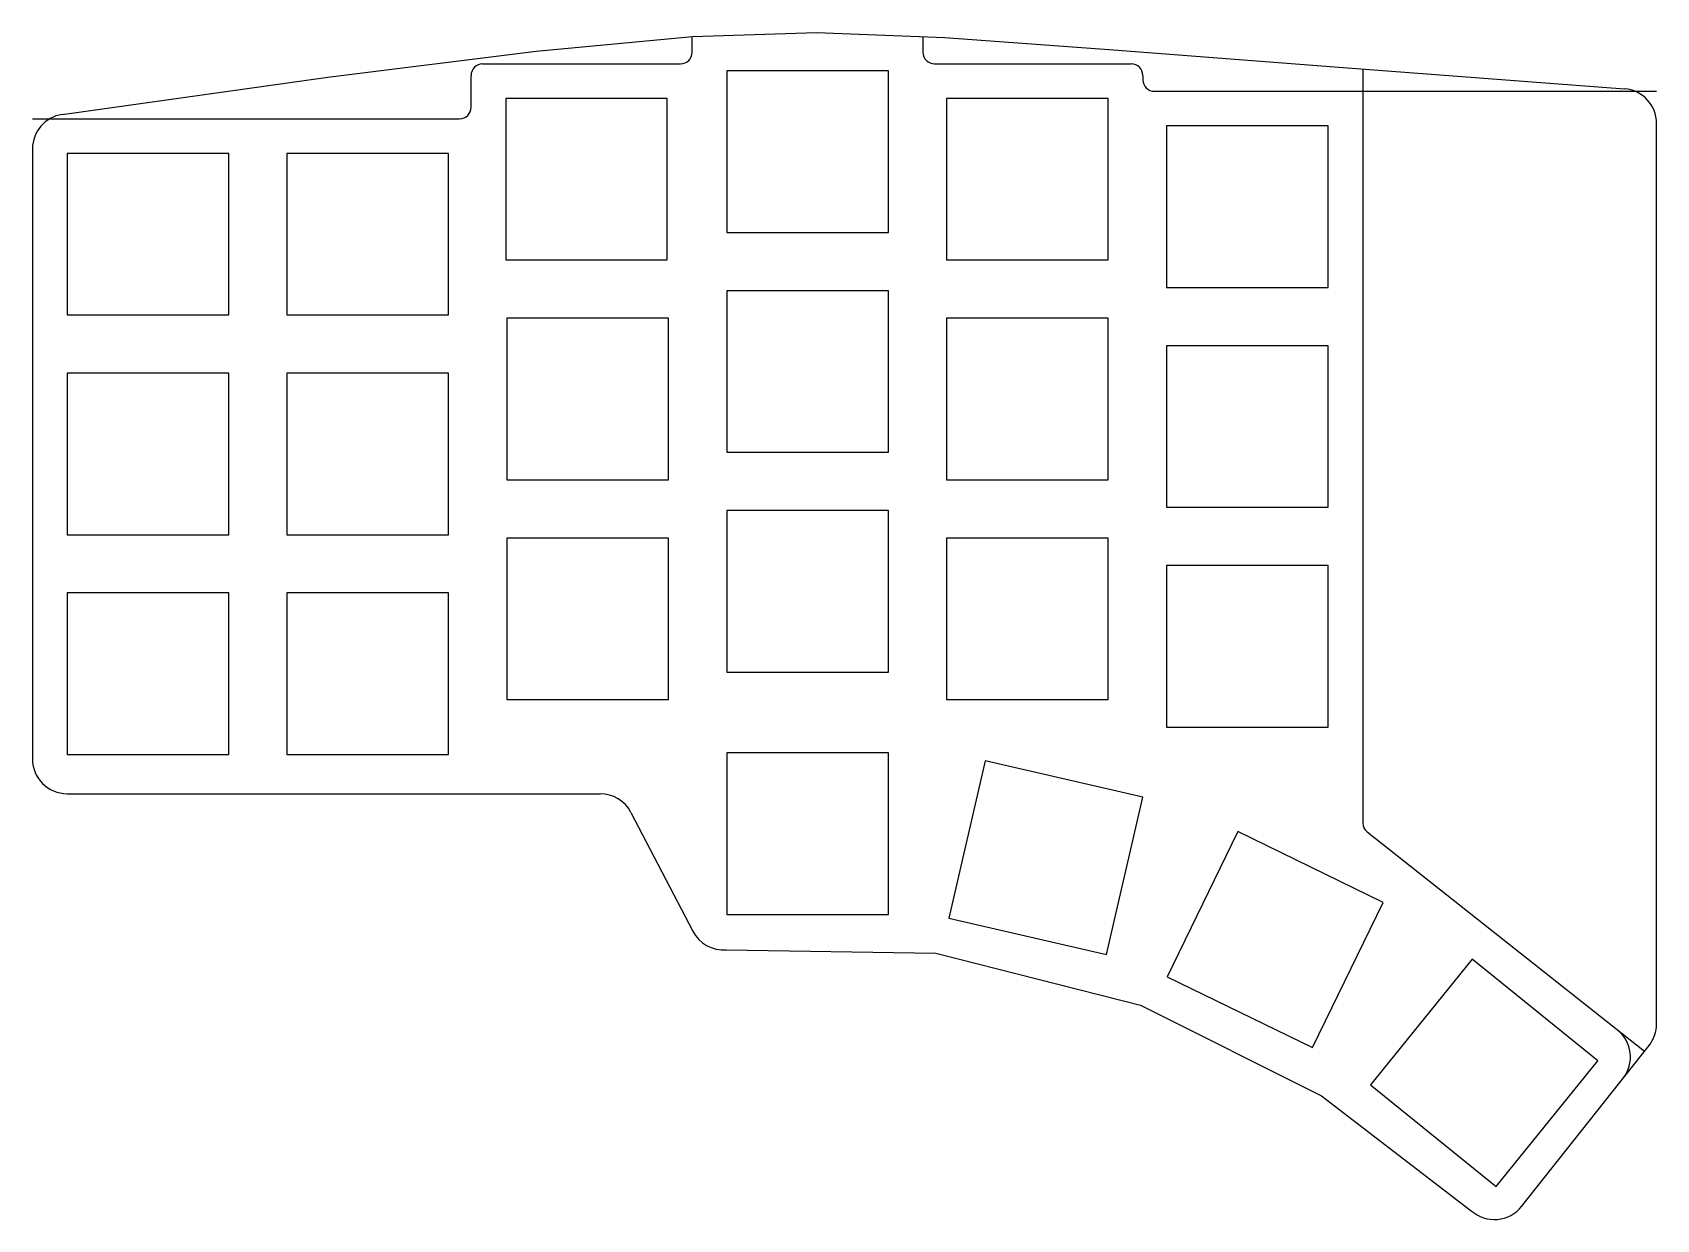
# Model space of a CAD drawing. Header units: millimetres. Extents: x 0 to 141, y -116 to -13.
import ezdxf

# ---------------------------------------------------------------- set-up
doc = ezdxf.new("R2010")
doc.units = ezdxf.units.MM
doc.layers.get('0').update_dxf_attribs({"linetype": 'CONTINUOUS'})

msp = doc.modelspace()

# ---------------------------------------------------------------- linework, layer by layer
for p, q in [((57.15, -14.74), (57.15, -13.36)), ((77.15, -13.36), (77.15, -14.74)), ((38, -19.5), (38, -16.74)), ((39, -15.74), (56.15, -15.74)), ((78.15, -15.74), (95.2, -15.74)), ((96.2, -16.74), (96.2, -17.12)), ((115.25, -16.18), (115.25, -81.52)), ((97.2, -18.12), (140.7, -18.12)), ((0, -20.5), (37, -20.5)), ((140.7, -98.96), (140.7, -20.9)), ((0, -23.1), (0, -76)), ((3, -79), (49.18, -79)), ((51.84, -80.62), (57.2, -90.92)), ((115.63, -82.3), (139.66, -101.32)), ((129.01, -114.77), (140.05, -100.82))]:
    msp.add_line(p, q)
for points in [[(2.57, -20.13), (25.58, -16.91), (43.64, -14.64), (57.18, -13.36), (67.91, -13.02), (79.05, -13.47), (93.65, -14.52), (113.17, -16.02), (137.93, -17.91)], [(60.1, -92.52), (78.25, -92.82), (96, -97.34), (111.67, -105.2), (124.65, -115.14)]]:
    msp.add_lwpolyline(points)
for points in [[(74.15, -30.36), (74.15, -16.36), (60.15, -16.36), (60.15, -30.36)], [(41, -18.74), (41, -32.74), (55, -32.74), (55, -18.74)], [(93.2, -32.74), (93.2, -18.74), (79.2, -18.74), (79.2, -32.74)], [(112.25, -21.12), (98.25, -21.12), (98.25, -35.12), (112.25, -35.12)], [(3, -37.5), (17, -37.5), (17, -23.5), (3, -23.5)], [(22.05, -23.5), (22.05, -37.5), (36.05, -37.5), (36.05, -23.5)], [(60.15, -35.41), (60.15, -49.41), (74.15, -49.41), (74.15, -35.41)], [(41.1, -37.79), (41.1, -51.79), (55.1, -51.79), (55.1, -37.79)], [(79.2, -37.79), (79.2, -51.79), (93.2, -51.79), (93.2, -37.79)], [(98.25, -40.17), (98.25, -54.17), (112.25, -54.17), (112.25, -40.17)], [(17, -42.55), (3, -42.55), (3, -56.55), (17, -56.55)], [(22.05, -42.55), (22.05, -56.55), (36.05, -56.55), (36.05, -42.55)], [(74.15, -54.46), (60.15, -54.46), (60.15, -68.46), (74.15, -68.46)], [(55.1, -56.84), (41.1, -56.84), (41.1, -70.84), (55.1, -70.84)], [(79.2, -56.84), (79.2, -70.84), (93.2, -70.84), (93.2, -56.84)], [(98.25, -59.22), (98.25, -73.22), (112.25, -73.22), (112.25, -59.22)], [(17, -61.6), (3, -61.6), (3, -75.6), (17, -75.6)], [(22.05, -61.6), (22.05, -75.6), (36.05, -75.6), (36.05, -61.6)], [(60.15, -89.46), (74.15, -89.46), (74.15, -75.46), (60.15, -75.46)], [(79.4, -89.79), (93.04, -92.94), (96.19, -79.3), (82.55, -76.15)], [(110.89, -101.01), (117.03, -88.42), (104.44, -82.28), (98.31, -94.87)], [(115.93, -104.23), (126.81, -113.04), (135.62, -102.16), (124.74, -93.35)]]:
    msp.add_lwpolyline(points, close=True)
for centre, radius, start, end in [((56.15, -14.74), 1, -90, 0), ((78.15, -14.74), 1, 180, 270), ((39, -16.74), 1, 90, 180), ((95.2, -16.74), 1, 0, 90), ((97.2, -17.12), 1, 180, 270), ((137.7, -20.9), 3, 0, 85.6794), ((37, -19.5), 1, -90, 0), ((3, -23.1), 3, 98.2345, 180), ((3, -76), 3, 180, 270), ((49.18, -82), 3, 27.4735, 90), ((116.25, -81.52), 1, 180, 231.6432), ((59.86, -89.53), 3, 207.4735, 274.6511), ((135.44, -101.81), 3, -38.3568, 51.6432), ((137.7, -98.96), 3, 321.6432, 360), ((126.66, -112.91), 3, 228.0615, 321.6432)]:
    msp.add_arc(centre, radius, start, end)

doc.saveas('drawing.dxf')
